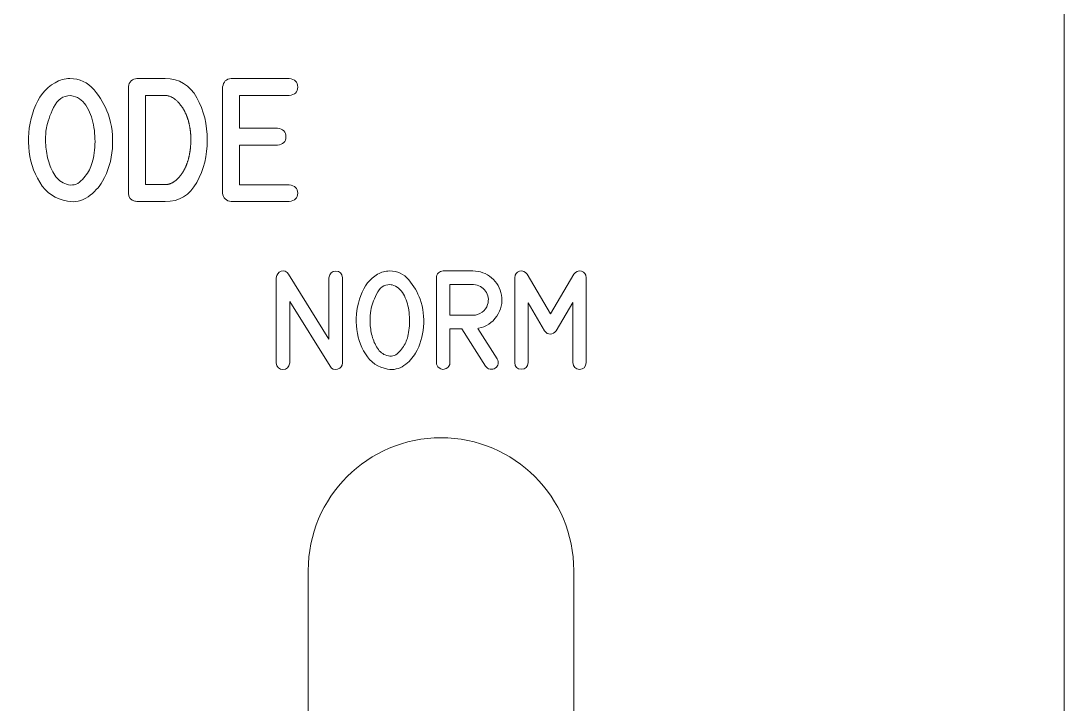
# Model space of a CAD drawing. Header units: millimetres. Extents: x -77 to 260, y -244 to 128.
# Drawn here: x -2.29 to 27.65, y 27.7 to 47.3 of the extents above; entities that cross this region are included whole.
import ezdxf

# ---------------------------------------------------------------- set-up
doc = ezdxf.new("R2010")
doc.units = ezdxf.units.MM
doc.header["$MEASUREMENT"] = 0
doc.layers.add('Cut', color=7, linetype='Continuous')
doc.layers.add('Engrave', color=7, linetype='Continuous')

msp = doc.modelspace()

# ---------------------------------------------------------------- linework, layer by layer
at = {"layer": 'Cut', "color": 250, "lineweight": 9}
for points, knots in [([(15.9454, 126.7647), (15.9454, 126.7647), (-65.0547, 126.7647), (-65.0547, 126.7647), (-65.0547, 126.7647), (-65.8797, 126.7647), (-66.5547, 126.0897), (-66.5547, 125.2647), (-66.5547, 125.2647), (-66.5547, 125.2647), (-66.5547, 122.5647), (-66.5547, 122.5647), (-66.5547, 122.5647), (-66.5547, 119.251), (-69.241, 116.5647), (-72.5547, 116.5647), (-72.5547, 116.5647), (-72.5547, 116.5647), (-75.2546, 116.5647), (-75.2546, 116.5647), (-75.2546, 116.5647), (-76.0796, 116.5647), (-76.7546, 115.8897), (-76.7546, 115.0647), (-76.7546, 115.0647), (-76.7546, 115.0647), (-76.7546, -23.8355), (-76.7546, -23.8355), (-76.7546, -23.8355), (-76.7546, -24.6605), (-76.0796, -25.3355), (-75.2546, -25.3355), (-75.2546, -25.3355), (-75.2546, -25.3355), (-72.5547, -25.3355), (-72.5547, -25.3355), (-72.5547, -25.3355), (-69.241, -25.3355), (-66.5547, -28.0218), (-66.5547, -31.3355), (-66.5547, -31.3355), (-66.5547, -31.3355), (-66.5547, -34.0353), (-66.5547, -34.0353), (-66.5547, -34.0353), (-66.5547, -34.8603), (-65.8797, -35.5353), (-65.0547, -35.5353), (-65.0547, -35.5353), (-65.0547, -35.5353), (15.9454, -35.5353), (15.9454, -35.5353), (15.9454, -35.5353), (16.7704, -35.5353), (17.4454, -34.8603), (17.4454, -34.0353), (17.4454, -34.0353), (17.4454, -34.0353), (17.4454, -31.3355), (17.4454, -31.3355), (17.4454, -31.3355), (17.4454, -28.0218), (20.1317, -25.3355), (23.4454, -25.3355), (23.4454, -25.3355), (23.4454, -25.3355), (26.1454, -25.3355), (26.1454, -25.3355), (26.1454, -25.3355), (26.9704, -25.3355), (27.6454, -24.6605), (27.6454, -23.8355), (27.6454, -23.8355), (27.6454, -23.8355), (27.6454, 115.0647), (27.6454, 115.0647), (27.6454, 115.0647), (27.6454, 115.8897), (26.9704, 116.5647), (26.1454, 116.5647), (26.1454, 116.5647), (26.1454, 116.5647), (23.4454, 116.5647), (23.4454, 116.5647), (23.4454, 116.5647), (20.1317, 116.5647), (17.4454, 119.251), (17.4454, 122.5647), (17.4454, 122.5647), (17.4454, 122.5647), (17.4454, 125.2647), (17.4454, 125.2647), (17.4454, 125.2647), (17.4454, 126.0897), (16.7704, 126.7647), (15.9454, 126.7647)], [0, 0, 0, 0, 0.04, 0.04, 0.04, 0.04, 0.08, 0.08, 0.08, 0.08, 0.12, 0.12, 0.12, 0.12, 0.16, 0.16, 0.16, 0.16, 0.2, 0.2, 0.2, 0.2, 0.24, 0.24, 0.24, 0.24, 0.28, 0.28, 0.28, 0.28, 0.32, 0.32, 0.32, 0.32, 0.36, 0.36, 0.36, 0.36, 0.4, 0.4, 0.4, 0.4, 0.44, 0.44, 0.44, 0.44, 0.48, 0.48, 0.48, 0.48, 0.52, 0.52, 0.52, 0.52, 0.56, 0.56, 0.56, 0.56, 0.6, 0.6, 0.6, 0.6, 0.64, 0.64, 0.64, 0.64, 0.68, 0.68, 0.68, 0.68, 0.72, 0.72, 0.72, 0.72, 0.76, 0.76, 0.76, 0.76, 0.8, 0.8, 0.8, 0.8, 0.84, 0.84, 0.84, 0.84, 0.88, 0.88, 0.88, 0.88, 0.92, 0.92, 0.92, 0.92, 1, 1, 1, 1]), ([(13.5759, 31.5287), (13.5759, 31.5287), (13.5759, 23.9087), (13.5759, 23.9087), (13.5759, 23.9087), (13.5759, 23.9087), (13.5759, 23.5987), (13.5759, 23.5987), (13.5759, 23.5987), (13.5759, 23.5987), (13.5634, 23.5987), (13.5634, 23.5987), (13.5634, 23.5987), (13.4054, 21.6396), (11.7656, 20.0987), (9.7658, 20.0987), (9.7658, 20.0987), (7.766, 20.0987), (6.1262, 21.6394), (5.9684, 23.5987), (5.9684, 23.5987), (5.9684, 23.5987), (5.9559, 23.5987), (5.9559, 23.5987), (5.9559, 23.5987), (5.9559, 23.5987), (5.9559, 23.9087), (5.9559, 23.9087), (5.9559, 23.9087), (5.9559, 23.9087), (5.9559, 31.5287), (5.9559, 31.5287), (5.9559, 31.5287), (5.9559, 33.6329), (7.6616, 35.3387), (9.7658, 35.3387), (9.7658, 35.3387), (11.8701, 35.3387), (13.5759, 33.6329), (13.5759, 31.5287)], [0, 0, 0, 0, 0.0909091, 0.0909091, 0.0909091, 0.0909091, 0.1818182, 0.1818182, 0.1818182, 0.1818182, 0.2727273, 0.2727273, 0.2727273, 0.2727273, 0.3636364, 0.3636364, 0.3636364, 0.3636364, 0.4545455, 0.4545455, 0.4545455, 0.4545455, 0.5454545, 0.5454545, 0.5454545, 0.5454545, 0.6363636, 0.6363636, 0.6363636, 0.6363636, 0.7272727, 0.7272727, 0.7272727, 0.7272727, 0.8181818, 0.8181818, 0.8181818, 0.8181818, 1, 1, 1, 1])]:
    msp.add_open_spline(points, degree=3, knots=knots, dxfattribs=at)
at = {"layer": 'Engrave', "color": 240, "lineweight": 9}
for points, knots in [([(0.2183, 44.6256), (0.3236, 44.3075), (0.3636, 43.9777), (0.3377, 43.6355), (0.3377, 43.6355), (0.3118, 43.2933), (0.2178, 42.9811), (0.0561, 42.6983), (0.0561, 42.6983), (-0.0462, 42.5225), (-0.1856, 42.3732), (-0.3626, 42.2503), (-0.3626, 42.2503), (-0.5395, 42.1274), (-0.7347, 42.0845), (-0.9482, 42.1215), (-0.9482, 42.1215), (-1.2962, 42.1821), (-1.5626, 42.3638), (-1.7472, 42.6654), (-1.7472, 42.6654), (-1.9324, 42.9676), (-2.0382, 43.3039), (-2.0653, 43.6743), (-2.0653, 43.6743), (-2.0923, 44.0447), (-2.0423, 44.4051), (-1.9153, 44.7567), (-1.9153, 44.7567), (-1.7883, 45.1083), (-1.5861, 45.3635), (-1.308, 45.5234), (-1.308, 45.5234), (-1.1727, 45.6016), (-1.0305, 45.6404), (-0.8829, 45.6404), (-0.8829, 45.6404), (-0.6001, 45.6404), (-0.3696, 45.534), (-0.1903, 45.3211), (-0.1903, 45.3211), (-0.011, 45.1077), (0.1249, 44.8761), (0.2183, 44.6256)], [0, 0, 0, 0, 0.0833333, 0.0833333, 0.0833333, 0.0833333, 0.1666667, 0.1666667, 0.1666667, 0.1666667, 0.25, 0.25, 0.25, 0.25, 0.3333333, 0.3333333, 0.3333333, 0.3333333, 0.4166667, 0.4166667, 0.4166667, 0.4166667, 0.5, 0.5, 0.5, 0.5, 0.5833333, 0.5833333, 0.5833333, 0.5833333, 0.6666667, 0.6666667, 0.6666667, 0.6666667, 0.75, 0.75, 0.75, 0.75, 0.8333333, 0.8333333, 0.8333333, 0.8333333, 1, 1, 1, 1]), ([(1.0415, 45.6404), (1.0415, 45.6404), (1.8528, 45.6404), (1.8528, 45.6404), (1.8528, 45.6404), (2.2562, 45.6404), (2.5578, 45.457), (2.7589, 45.0895), (2.7589, 45.0895), (2.9599, 44.722), (3.0605, 44.3175), (3.0605, 43.8765), (3.0605, 43.8765), (3.0605, 43.4356), (2.9594, 43.0317), (2.7583, 42.6642), (2.7583, 42.6642), (2.5566, 42.2967), (2.255, 42.1127), (1.8528, 42.1127), (1.8528, 42.1127), (1.8528, 42.1127), (1.0415, 42.1127), (1.0415, 42.1127), (1.0415, 42.1127), (1.0415, 42.1127), (1.045, 42.1127), (1.045, 42.1127), (1.045, 42.1127), (1.045, 42.1127), (1.0415, 42.1127), (1.0415, 42.1127), (1.0415, 42.1127), (1.0038, 42.1186), (0.9833, 42.1221), (0.9797, 42.1233), (0.9797, 42.1233), (0.8604, 42.1515), (0.801, 42.2297), (0.8022, 42.3573), (0.8022, 42.3573), (0.8022, 42.3573), (0.8004, 42.3573), (0.8004, 42.3573), (0.8004, 42.3573), (0.8004, 42.3573), (0.8022, 45.3993), (0.8022, 45.3993), (0.8022, 45.3993), (0.801, 45.4029), (0.8004, 45.4076), (0.8004, 45.4129), (0.8004, 45.4129), (0.8039, 45.4764), (0.8286, 45.5299), (0.8751, 45.574), (0.8751, 45.574), (0.9221, 45.6181), (0.978, 45.6404), (1.0432, 45.6404), (1.0432, 45.6404), (1.0432, 45.6404), (1.0415, 45.6404), (1.0415, 45.6404)], [0, 0, 0, 0, 0.0588235, 0.0588235, 0.0588235, 0.0588235, 0.1176471, 0.1176471, 0.1176471, 0.1176471, 0.1764706, 0.1764706, 0.1764706, 0.1764706, 0.2352941, 0.2352941, 0.2352941, 0.2352941, 0.2941176, 0.2941176, 0.2941176, 0.2941176, 0.3529412, 0.3529412, 0.3529412, 0.3529412, 0.4117647, 0.4117647, 0.4117647, 0.4117647, 0.4705882, 0.4705882, 0.4705882, 0.4705882, 0.5294118, 0.5294118, 0.5294118, 0.5294118, 0.5882353, 0.5882353, 0.5882353, 0.5882353, 0.6470588, 0.6470588, 0.6470588, 0.6470588, 0.7058824, 0.7058824, 0.7058824, 0.7058824, 0.7647059, 0.7647059, 0.7647059, 0.7647059, 0.8235294, 0.8235294, 0.8235294, 0.8235294, 0.8823529, 0.8823529, 0.8823529, 0.8823529, 1, 1, 1, 1]), ([(5.4117, 45.16), (5.4117, 45.16), (3.9836, 45.16), (3.9836, 45.16), (3.9836, 45.16), (3.9836, 45.16), (3.9836, 44.2176), (3.9836, 44.2176), (3.9836, 44.2176), (3.9836, 44.2176), (5.0725, 44.2176), (5.0725, 44.2176), (5.0725, 44.2176), (5.2353, 44.1935), (5.3165, 44.1117), (5.3159, 43.9724), (5.3159, 43.9724), (5.3153, 43.8325), (5.2342, 43.7513), (5.0725, 43.7284), (5.0725, 43.7284), (5.0725, 43.7284), (3.9836, 43.7284), (3.9836, 43.7284), (3.9836, 43.7284), (3.9836, 43.7284), (3.9836, 42.5966), (3.9836, 42.5966), (3.9836, 42.5966), (3.9836, 42.5966), (5.4117, 42.5966), (5.4117, 42.5966), (5.4117, 42.5966), (5.5734, 42.5725), (5.6545, 42.4919), (5.6545, 42.3538), (5.6545, 42.3538), (5.6545, 42.2162), (5.5734, 42.1356), (5.4117, 42.1127), (5.4117, 42.1127), (5.4117, 42.1127), (3.7443, 42.1127), (3.7443, 42.1127), (3.7443, 42.1127), (3.6008, 42.1309), (3.5191, 42.2127), (3.4997, 42.3573), (3.4997, 42.3573), (3.4997, 42.3573), (3.4997, 45.3993), (3.4997, 45.3993), (3.4997, 45.3993), (3.5215, 45.551), (3.6032, 45.631), (3.7443, 45.6404), (3.7443, 45.6404), (3.7443, 45.6404), (5.4117, 45.6404), (5.4117, 45.6404), (5.4117, 45.6404), (5.5734, 45.6281), (5.6545, 45.5469), (5.6539, 45.3982), (5.6539, 45.3982), (5.6534, 45.2494), (5.5722, 45.17), (5.4117, 45.16)], [0, 0, 0, 0, 0.0555556, 0.0555556, 0.0555556, 0.0555556, 0.1111111, 0.1111111, 0.1111111, 0.1111111, 0.1666667, 0.1666667, 0.1666667, 0.1666667, 0.2222222, 0.2222222, 0.2222222, 0.2222222, 0.2777778, 0.2777778, 0.2777778, 0.2777778, 0.3333333, 0.3333333, 0.3333333, 0.3333333, 0.3888889, 0.3888889, 0.3888889, 0.3888889, 0.4444444, 0.4444444, 0.4444444, 0.4444444, 0.5, 0.5, 0.5, 0.5, 0.5555556, 0.5555556, 0.5555556, 0.5555556, 0.6111111, 0.6111111, 0.6111111, 0.6111111, 0.6666667, 0.6666667, 0.6666667, 0.6666667, 0.7222222, 0.7222222, 0.7222222, 0.7222222, 0.7777778, 0.7777778, 0.7777778, 0.7777778, 0.8333333, 0.8333333, 0.8333333, 0.8333333, 0.8888889, 0.8888889, 0.8888889, 0.8888889, 1, 1, 1, 1]), ([(-0.8688, 45.1512), (-1.0799, 45.1512), (-1.2398, 45.0378), (-1.3485, 44.8102), (-1.3485, 44.8102), (-1.4573, 44.5827), (-1.5255, 44.3887), (-1.5543, 44.2281), (-1.5543, 44.2281), (-1.5761, 44.1106), (-1.5843, 43.9689), (-1.5784, 43.8025), (-1.5784, 43.8025), (-1.5726, 43.6361), (-1.5484, 43.4715), (-1.5061, 43.3092), (-1.5061, 43.3092), (-1.4638, 43.1463), (-1.3997, 42.9999), (-1.315, 42.87), (-1.315, 42.87), (-1.2298, 42.7395), (-1.1187, 42.653), (-0.9811, 42.6107), (-0.9811, 42.6107), (-0.82, 42.5601), (-0.6812, 42.5919), (-0.5648, 42.7059), (-0.5648, 42.7059), (-0.4484, 42.8206), (-0.3602, 42.9417), (-0.3002, 43.0705), (-0.3002, 43.0705), (-0.2397, 43.2028), (-0.1979, 43.3756), (-0.1756, 43.5908), (-0.1756, 43.5908), (-0.1532, 43.8054), (-0.1585, 44.02), (-0.1909, 44.234), (-0.1909, 44.234), (-0.2238, 44.448), (-0.2879, 44.6409), (-0.3831, 44.8126), (-0.3831, 44.8126), (-0.4784, 44.9842), (-0.6142, 45.0936), (-0.7894, 45.1406), (-0.7894, 45.1406), (-0.8123, 45.1477), (-0.8388, 45.1512), (-0.8688, 45.1512)], [0, 0, 0, 0, 0.0714286, 0.0714286, 0.0714286, 0.0714286, 0.1428571, 0.1428571, 0.1428571, 0.1428571, 0.2142857, 0.2142857, 0.2142857, 0.2142857, 0.2857143, 0.2857143, 0.2857143, 0.2857143, 0.3571429, 0.3571429, 0.3571429, 0.3571429, 0.4285714, 0.4285714, 0.4285714, 0.4285714, 0.5, 0.5, 0.5, 0.5, 0.5714286, 0.5714286, 0.5714286, 0.5714286, 0.6428571, 0.6428571, 0.6428571, 0.6428571, 0.7142857, 0.7142857, 0.7142857, 0.7142857, 0.7857143, 0.7857143, 0.7857143, 0.7857143, 0.8571429, 0.8571429, 0.8571429, 0.8571429, 1, 1, 1, 1]), ([(1.8528, 42.5983), (1.8552, 42.5983), (1.8575, 42.5983), (1.8599, 42.5983), (1.8599, 42.5983), (1.8622, 42.5983), (1.8652, 42.5983), (1.8681, 42.5983), (1.8681, 42.5983), (1.8705, 42.5983), (1.8728, 42.5989), (1.8746, 42.5995), (1.8746, 42.5995), (1.8763, 42.6001), (1.8787, 42.6001), (1.8822, 42.6001), (1.8822, 42.6001), (1.8846, 42.6001), (1.8869, 42.6007), (1.8899, 42.6013), (1.8899, 42.6013), (1.8928, 42.6019), (1.8958, 42.6019), (1.8993, 42.6019), (1.8993, 42.6019), (1.9016, 42.6019), (1.904, 42.6025), (1.9063, 42.6025), (1.9063, 42.6025), (1.9087, 42.6031), (1.9116, 42.6036), (1.9152, 42.6036), (1.9152, 42.6036), (1.9169, 42.6036), (1.9193, 42.6036), (1.9216, 42.6042), (1.9216, 42.6042), (1.924, 42.6048), (1.9269, 42.6054), (1.9304, 42.6054), (1.9304, 42.6054), (1.9351, 42.6078), (1.9398, 42.6089), (1.944, 42.6089), (1.944, 42.6089), (1.9463, 42.6089), (1.9487, 42.6095), (1.951, 42.6113), (1.951, 42.6113), (1.9534, 42.613), (1.9563, 42.6148), (1.9598, 42.6154), (1.9598, 42.6154), (1.9622, 42.6154), (1.9645, 42.616), (1.9675, 42.6166), (1.9675, 42.6166), (1.9704, 42.6172), (1.9734, 42.6177), (1.9769, 42.6189), (1.9769, 42.6189), (1.9792, 42.6189), (1.9816, 42.6195), (1.9839, 42.6207), (1.9839, 42.6207), (1.9863, 42.6219), (1.9886, 42.623), (1.9922, 42.6242), (1.9922, 42.6242), (1.9992, 42.6266), (2.0045, 42.6289), (2.008, 42.6313), (2.008, 42.6313), (2.0286, 42.6383), (2.0345, 42.6401), (2.0251, 42.6383), (2.0251, 42.6383), (2.0275, 42.6383), (2.0298, 42.6389), (2.0322, 42.6407), (2.0322, 42.6407), (2.0345, 42.6424), (2.0374, 42.6436), (2.0404, 42.6448), (2.0404, 42.6448), (2.051, 42.6519), (2.0557, 42.6548), (2.0545, 42.6536), (2.0545, 42.6536), (2.0657, 42.6595), (2.0715, 42.6624), (2.0715, 42.6624), (2.0715, 42.6624), (2.0739, 42.6636), (2.0763, 42.6648), (2.0786, 42.6665), (2.0786, 42.6665), (2.081, 42.6683), (2.0839, 42.6701), (2.0874, 42.6724), (2.0874, 42.6724), (2.0974, 42.6795), (2.1027, 42.683), (2.1027, 42.683), (2.1027, 42.683), (2.1051, 42.6842), (2.1074, 42.6854), (2.1104, 42.6871), (2.1104, 42.6871), (2.1133, 42.6889), (2.1162, 42.6907), (2.1198, 42.693), (2.1198, 42.693), (2.1221, 42.6942), (2.1245, 42.6959), (2.1268, 42.6983), (2.1268, 42.6983), (2.1292, 42.7006), (2.1321, 42.703), (2.1356, 42.7054), (2.1356, 42.7054), (2.1374, 42.7065), (2.1398, 42.7077), (2.1421, 42.7095), (2.1421, 42.7095), (2.1445, 42.7112), (2.1474, 42.7136), (2.1509, 42.7153), (2.1509, 42.7153), (2.1533, 42.7177), (2.1592, 42.7224), (2.168, 42.7295), (2.168, 42.7295), (2.1774, 42.7389), (2.1821, 42.743), (2.1821, 42.743), (2.1821, 42.743), (2.1844, 42.7453), (2.1862, 42.7477), (2.1885, 42.75), (2.1885, 42.75), (2.1909, 42.7524), (2.1938, 42.7553), (2.1974, 42.7589), (2.1974, 42.7589), (2.1997, 42.7612), (2.2021, 42.763), (2.2044, 42.7653), (2.2044, 42.7653), (2.2068, 42.7677), (2.2091, 42.7706), (2.2127, 42.7741), (2.2127, 42.7741), (2.2162, 42.7765), (2.2215, 42.7812), (2.2285, 42.7877), (2.2285, 42.7877), (2.2309, 42.79), (2.2332, 42.7924), (2.235, 42.7947), (2.235, 42.7947), (2.2373, 42.7971), (2.2403, 42.8), (2.2438, 42.8035), (2.2438, 42.8035), (2.2462, 42.8059), (2.2485, 42.8082), (2.2509, 42.8112), (2.2509, 42.8112), (2.2532, 42.8141), (2.2562, 42.8171), (2.2591, 42.8206), (2.2591, 42.8206), (2.2732, 42.8388), (2.2779, 42.8447), (2.2732, 42.8376), (2.2732, 42.8376), (2.2814, 42.8459), (2.2861, 42.8523), (2.2885, 42.857), (2.2885, 42.857), (2.2991, 42.8706), (2.3038, 42.877), (2.3026, 42.8759), (2.3026, 42.8759), (2.305, 42.8794), (2.3073, 42.8823), (2.3091, 42.8853), (2.3091, 42.8853), (2.3114, 42.8882), (2.3144, 42.8911), (2.3179, 42.8947), (2.3179, 42.8947), (2.3203, 42.8982), (2.322, 42.9017), (2.3238, 42.9053), (2.3238, 42.9053), (2.3255, 42.9088), (2.3285, 42.9117), (2.3314, 42.9153), (2.3314, 42.9153), (2.3326, 42.9188), (2.3349, 42.9223), (2.3379, 42.9264), (2.3379, 42.9264), (2.3408, 42.9305), (2.3432, 42.9341), (2.3455, 42.9376), (2.3455, 42.9376), (2.3526, 42.947), (2.3567, 42.9541), (2.3591, 42.9588), (2.3591, 42.9588), (2.3614, 42.9617), (2.3638, 42.9658), (2.3655, 42.9699), (2.3655, 42.9699), (2.3673, 42.9735), (2.3696, 42.9776), (2.3732, 42.9811), (2.3732, 42.9811), (2.3755, 42.984), (2.3773, 42.9882), (2.379, 42.9923), (2.379, 42.9923), (2.3808, 42.9958), (2.3832, 42.9999), (2.3867, 43.0034), (2.3867, 43.0034), (2.389, 43.0087), (2.3926, 43.0164), (2.3973, 43.0258), (2.3973, 43.0258), (2.3996, 43.0293), (2.4014, 43.0328), (2.4032, 43.0375), (2.4032, 43.0375), (2.4049, 43.0422), (2.4073, 43.047), (2.4108, 43.0517), (2.4108, 43.0517), (2.4131, 43.0552), (2.4155, 43.0587), (2.4173, 43.0628), (2.4173, 43.0628), (2.4184, 43.0669), (2.4214, 43.0711), (2.4249, 43.0758), (2.4249, 43.0758), (2.4261, 43.0793), (2.4273, 43.0828), (2.429, 43.0875), (2.429, 43.0875), (2.4308, 43.0922), (2.4325, 43.0969), (2.4349, 43.1016), (2.4349, 43.1016), (2.4384, 43.1069), (2.4425, 43.1157), (2.4472, 43.1275), (2.4472, 43.1275), (2.4584, 43.1557), (2.4625, 43.1651), (2.459, 43.1545), (2.459, 43.1545), (2.4602, 43.1581), (2.4619, 43.1628), (2.4637, 43.1675), (2.4637, 43.1675), (2.4655, 43.1728), (2.4672, 43.1781), (2.4696, 43.1822), (2.4696, 43.1822), (2.4708, 43.1869), (2.4719, 43.1916), (2.4737, 43.1963), (2.4737, 43.1963), (2.4755, 43.201), (2.4778, 43.2057), (2.4796, 43.2116), (2.4796, 43.2116), (2.4831, 43.2222), (2.4861, 43.231), (2.4884, 43.2392), (2.4884, 43.2392), (2.4896, 43.2439), (2.4908, 43.2486), (2.4925, 43.2533), (2.4925, 43.2533), (2.4943, 43.2574), (2.4966, 43.2627), (2.499, 43.2686), (2.499, 43.2686), (2.4943, 43.2569), (2.4972, 43.2668), (2.5072, 43.298), (2.5072, 43.298), (2.5096, 43.3033), (2.5131, 43.3133), (2.5178, 43.3268), (2.5178, 43.3268), (2.5178, 43.3315), (2.5184, 43.3368), (2.5202, 43.3415), (2.5202, 43.3415), (2.5219, 43.3468), (2.5237, 43.3521), (2.5249, 43.358), (2.5249, 43.358), (2.526, 43.3627), (2.5272, 43.3674), (2.5284, 43.3727), (2.5284, 43.3727), (2.529, 43.378), (2.5307, 43.3833), (2.5331, 43.3891), (2.5331, 43.3891), (2.5331, 43.3927), (2.5343, 43.3968), (2.536, 43.4021), (2.536, 43.4021), (2.5378, 43.4074), (2.539, 43.4127), (2.5401, 43.4185), (2.5401, 43.4185), (2.5413, 43.4262), (2.5431, 43.4374), (2.5454, 43.4509), (2.5454, 43.4509), (2.5454, 43.4556), (2.546, 43.4603), (2.5478, 43.4656), (2.5478, 43.4656), (2.5496, 43.4709), (2.5513, 43.4762), (2.5519, 43.482), (2.5519, 43.482), (2.5519, 43.4867), (2.5525, 43.4914), (2.5537, 43.4967), (2.5537, 43.4967), (2.5548, 43.502), (2.556, 43.5073), (2.5572, 43.5132), (2.5572, 43.5132), (2.5584, 43.5214), (2.5601, 43.532), (2.5625, 43.5461), (2.5625, 43.5461), (2.5625, 43.5502), (2.5637, 43.5555), (2.5654, 43.5614), (2.5654, 43.5614), (2.5666, 43.5673), (2.5684, 43.5726), (2.5695, 43.5785), (2.5695, 43.5785), (2.5695, 43.5867), (2.5707, 43.5973), (2.5731, 43.6114), (2.5731, 43.6114), (2.5731, 43.6161), (2.5731, 43.6208), (2.5737, 43.6261), (2.5737, 43.6261), (2.5742, 43.6314), (2.5754, 43.6373), (2.5766, 43.6437), (2.5766, 43.6437), (2.5784, 43.6578), (2.5795, 43.6684), (2.5795, 43.6766), (2.5795, 43.6766), (2.5807, 43.6849), (2.5813, 43.6955), (2.5813, 43.7096), (2.5813, 43.7096), (2.5825, 43.7178), (2.5831, 43.729), (2.5831, 43.7437), (2.5831, 43.7437), (2.5842, 43.7519), (2.5848, 43.7631), (2.5848, 43.7766), (2.5848, 43.7766), (2.5848, 43.7825), (2.5854, 43.7878), (2.586, 43.7931), (2.586, 43.7931), (2.5866, 43.7984), (2.5872, 43.8042), (2.5884, 43.8113), (2.5884, 43.8113), (2.5884, 43.816), (2.5889, 43.8207), (2.5895, 43.826), (2.5895, 43.826), (2.5895, 43.8307), (2.5901, 43.8372), (2.5901, 43.8436), (2.5901, 43.8436), (2.5901, 43.8483), (2.5901, 43.8536), (2.5901, 43.8595), (2.5901, 43.8595), (2.5901, 43.8648), (2.5901, 43.8707), (2.5901, 43.8765), (2.5901, 43.8765), (2.5901, 43.8824), (2.5901, 43.8877), (2.5901, 43.893), (2.5901, 43.893), (2.5901, 43.8983), (2.5901, 43.9036), (2.5901, 43.9095), (2.5901, 43.9095), (2.5901, 43.9148), (2.5895, 43.9206), (2.5895, 43.9253), (2.5895, 43.9253), (2.5889, 43.9306), (2.5884, 43.9371), (2.5884, 43.9436), (2.5884, 43.9436), (2.5884, 43.9483), (2.5884, 43.9536), (2.5884, 43.9595), (2.5884, 43.9595), (2.5884, 43.9647), (2.5884, 43.9706), (2.5884, 43.9765), (2.5884, 43.9765), (2.5884, 43.9836), (2.5872, 43.9947), (2.5848, 44.0112), (2.5848, 44.0112), (2.5848, 44.0247), (2.5842, 44.0353), (2.5831, 44.0418), (2.5831, 44.0418), (2.5831, 44.05), (2.5819, 44.0618), (2.5795, 44.0782), (2.5795, 44.0782), (2.5795, 44.0917), (2.5789, 44.1023), (2.5778, 44.1094), (2.5778, 44.1094), (2.5778, 44.117), (2.5772, 44.1282), (2.5748, 44.1417), (2.5748, 44.1417), (2.5737, 44.1464), (2.5725, 44.1517), (2.5719, 44.1576), (2.5719, 44.1576), (2.5713, 44.1629), (2.5713, 44.1688), (2.5713, 44.1746), (2.5713, 44.1746), (2.569, 44.1882), (2.5666, 44.1993), (2.5642, 44.2076), (2.5642, 44.2076), (2.5631, 44.2117), (2.5619, 44.217), (2.5607, 44.2217), (2.5607, 44.2217), (2.5595, 44.227), (2.559, 44.2323), (2.559, 44.2381), (2.559, 44.2381), (2.5578, 44.2464), (2.556, 44.257), (2.5537, 44.2711), (2.5537, 44.2711), (2.5525, 44.2793), (2.5513, 44.2899), (2.549, 44.304), (2.549, 44.304), (2.5443, 44.3175), (2.5413, 44.3281), (2.5401, 44.3346), (2.5401, 44.3346), (2.5378, 44.3487), (2.536, 44.3581), (2.5349, 44.364), (2.5349, 44.364), (2.5325, 44.3687), (2.5307, 44.3734), (2.5296, 44.3787), (2.5296, 44.3787), (2.5284, 44.384), (2.5278, 44.3892), (2.5266, 44.3951), (2.5266, 44.3951), (2.5254, 44.3998), (2.5237, 44.4045), (2.5213, 44.4098), (2.5213, 44.4098), (2.519, 44.4151), (2.5178, 44.4204), (2.5178, 44.4263), (2.5178, 44.4263), (2.5072, 44.4569), (2.5043, 44.4669), (2.509, 44.4551), (2.509, 44.4551), (2.5066, 44.4633), (2.5043, 44.4733), (2.5008, 44.4845), (2.5008, 44.4845), (2.4984, 44.488), (2.496, 44.4921), (2.4943, 44.4974), (2.4943, 44.4974), (2.4925, 44.5027), (2.4913, 44.5074), (2.4902, 44.5121), (2.4902, 44.5121), (2.489, 44.5157), (2.4855, 44.5256), (2.4796, 44.5415), (2.4796, 44.5415), (2.4755, 44.5527), (2.4719, 44.5621), (2.4696, 44.5692), (2.4696, 44.5692), (2.4672, 44.5727), (2.4655, 44.5768), (2.4637, 44.5821), (2.4637, 44.5821), (2.4619, 44.5874), (2.4602, 44.5921), (2.459, 44.5968), (2.459, 44.5968), (2.4567, 44.5997), (2.4543, 44.6038), (2.4525, 44.6085), (2.4525, 44.6085), (2.4502, 44.6133), (2.4484, 44.618), (2.4472, 44.6227), (2.4472, 44.6227), (2.4425, 44.6338), (2.4384, 44.6426), (2.4349, 44.6485), (2.4349, 44.6485), (2.4302, 44.6597), (2.4273, 44.6679), (2.4249, 44.6726), (2.4249, 44.6726), (2.4202, 44.6838), (2.4161, 44.6926), (2.4126, 44.6979), (2.4126, 44.6979), (2.4102, 44.7014), (2.4079, 44.7056), (2.4061, 44.7097), (2.4061, 44.7097), (2.4037, 44.7132), (2.402, 44.7173), (2.4008, 44.7208), (2.4008, 44.7208), (2.3937, 44.732), (2.389, 44.7402), (2.3867, 44.745), (2.3867, 44.745), (2.3767, 44.7608), (2.372, 44.7685), (2.3732, 44.7673), (2.3732, 44.7673), (2.3696, 44.7708), (2.3673, 44.7743), (2.3655, 44.7785), (2.3655, 44.7785), (2.3638, 44.7826), (2.3614, 44.7861), (2.3591, 44.7896), (2.3591, 44.7896), (2.3567, 44.7943), (2.3526, 44.8008), (2.3455, 44.8102), (2.3455, 44.8102), (2.3432, 44.8137), (2.3408, 44.8173), (2.3385, 44.8202), (2.3385, 44.8202), (2.3361, 44.8237), (2.3344, 44.8273), (2.3332, 44.8308), (2.3332, 44.8308), (2.3279, 44.8414), (2.3179, 44.8543), (2.3044, 44.8702), (2.3044, 44.8702), (2.302, 44.8725), (2.2926, 44.8855), (2.2767, 44.9084), (2.2767, 44.9084), (2.2626, 44.9243), (2.2526, 44.936), (2.2456, 44.9431), (2.2456, 44.9431), (2.2385, 44.9507), (2.2285, 44.9619), (2.2144, 44.9754), (2.2144, 44.9754), (2.2056, 44.986), (2.1956, 44.9954), (2.185, 45.0048), (2.185, 45.0048), (2.1774, 45.0107), (2.1662, 45.0189), (2.1527, 45.0307), (2.1527, 45.0307), (2.1409, 45.0401), (2.1303, 45.0483), (2.1198, 45.0566), (2.1198, 45.0566), (2.0933, 45.0736), (2.0827, 45.0813), (2.0874, 45.0789), (2.0874, 45.0789), (2.0639, 45.0924), (2.0539, 45.0989), (2.0563, 45.0977), (2.0563, 45.0977), (2.0563, 45.0977), (2.0457, 45.103), (2.0251, 45.1136), (2.0251, 45.1136), (2.0204, 45.1154), (2.0098, 45.1195), (1.9922, 45.1254), (1.9922, 45.1254), (1.9775, 45.1312), (1.9663, 45.1354), (1.9598, 45.1377), (1.9598, 45.1377), (1.954, 45.1383), (1.9487, 45.1401), (1.944, 45.1418), (1.944, 45.1418), (1.9398, 45.1436), (1.9351, 45.1453), (1.9304, 45.1477), (1.9304, 45.1477), (1.9099, 45.1512), (1.8993, 45.153), (1.8993, 45.153), (1.8993, 45.153), (1.8922, 45.1542), (1.8822, 45.1548), (1.8681, 45.1548), (1.8681, 45.1548), (1.8652, 45.1548), (1.8622, 45.1548), (1.8599, 45.1548), (1.8599, 45.1548), (1.8575, 45.1548), (1.8552, 45.1548), (1.8528, 45.1548), (1.8528, 45.1548), (1.8528, 45.1548), (1.2843, 45.1548), (1.2843, 45.1548), (1.2843, 45.1548), (1.2843, 45.1548), (1.2843, 42.5983), (1.2843, 42.5983), (1.2843, 42.5983), (1.2843, 42.5983), (1.2843, 42.5983), (1.2843, 42.5983), (1.2843, 42.5983), (1.2843, 42.5983), (1.8528, 42.5983), (1.8528, 42.5983)], [0, 0, 0, 0, 0.005848, 0.005848, 0.005848, 0.005848, 0.0116959, 0.0116959, 0.0116959, 0.0116959, 0.0175439, 0.0175439, 0.0175439, 0.0175439, 0.0233918, 0.0233918, 0.0233918, 0.0233918, 0.0292398, 0.0292398, 0.0292398, 0.0292398, 0.0350877, 0.0350877, 0.0350877, 0.0350877, 0.0409357, 0.0409357, 0.0409357, 0.0409357, 0.0467836, 0.0467836, 0.0467836, 0.0467836, 0.0526316, 0.0526316, 0.0526316, 0.0526316, 0.0584795, 0.0584795, 0.0584795, 0.0584795, 0.0643275, 0.0643275, 0.0643275, 0.0643275, 0.0701754, 0.0701754, 0.0701754, 0.0701754, 0.0760234, 0.0760234, 0.0760234, 0.0760234, 0.0818713, 0.0818713, 0.0818713, 0.0818713, 0.0877193, 0.0877193, 0.0877193, 0.0877193, 0.0935673, 0.0935673, 0.0935673, 0.0935673, 0.0994152, 0.0994152, 0.0994152, 0.0994152, 0.1052632, 0.1052632, 0.1052632, 0.1052632, 0.1111111, 0.1111111, 0.1111111, 0.1111111, 0.1169591, 0.1169591, 0.1169591, 0.1169591, 0.122807, 0.122807, 0.122807, 0.122807, 0.128655, 0.128655, 0.128655, 0.128655, 0.1345029, 0.1345029, 0.1345029, 0.1345029, 0.1403509, 0.1403509, 0.1403509, 0.1403509, 0.1461988, 0.1461988, 0.1461988, 0.1461988, 0.1520468, 0.1520468, 0.1520468, 0.1520468, 0.1578947, 0.1578947, 0.1578947, 0.1578947, 0.1637427, 0.1637427, 0.1637427, 0.1637427, 0.1695906, 0.1695906, 0.1695906, 0.1695906, 0.1754386, 0.1754386, 0.1754386, 0.1754386, 0.1812865, 0.1812865, 0.1812865, 0.1812865, 0.1871345, 0.1871345, 0.1871345, 0.1871345, 0.1929825, 0.1929825, 0.1929825, 0.1929825, 0.1988304, 0.1988304, 0.1988304, 0.1988304, 0.2046784, 0.2046784, 0.2046784, 0.2046784, 0.2105263, 0.2105263, 0.2105263, 0.2105263, 0.2163743, 0.2163743, 0.2163743, 0.2163743, 0.2222222, 0.2222222, 0.2222222, 0.2222222, 0.2280702, 0.2280702, 0.2280702, 0.2280702, 0.2339181, 0.2339181, 0.2339181, 0.2339181, 0.2397661, 0.2397661, 0.2397661, 0.2397661, 0.245614, 0.245614, 0.245614, 0.245614, 0.251462, 0.251462, 0.251462, 0.251462, 0.2573099, 0.2573099, 0.2573099, 0.2573099, 0.2631579, 0.2631579, 0.2631579, 0.2631579, 0.2690058, 0.2690058, 0.2690058, 0.2690058, 0.2748538, 0.2748538, 0.2748538, 0.2748538, 0.2807018, 0.2807018, 0.2807018, 0.2807018, 0.2865497, 0.2865497, 0.2865497, 0.2865497, 0.2923977, 0.2923977, 0.2923977, 0.2923977, 0.2982456, 0.2982456, 0.2982456, 0.2982456, 0.3040936, 0.3040936, 0.3040936, 0.3040936, 0.3099415, 0.3099415, 0.3099415, 0.3099415, 0.3157895, 0.3157895, 0.3157895, 0.3157895, 0.3216374, 0.3216374, 0.3216374, 0.3216374, 0.3274854, 0.3274854, 0.3274854, 0.3274854, 0.3333333, 0.3333333, 0.3333333, 0.3333333, 0.3391813, 0.3391813, 0.3391813, 0.3391813, 0.3450292, 0.3450292, 0.3450292, 0.3450292, 0.3508772, 0.3508772, 0.3508772, 0.3508772, 0.3567251, 0.3567251, 0.3567251, 0.3567251, 0.3625731, 0.3625731, 0.3625731, 0.3625731, 0.3684211, 0.3684211, 0.3684211, 0.3684211, 0.374269, 0.374269, 0.374269, 0.374269, 0.380117, 0.380117, 0.380117, 0.380117, 0.3859649, 0.3859649, 0.3859649, 0.3859649, 0.3918129, 0.3918129, 0.3918129, 0.3918129, 0.3976608, 0.3976608, 0.3976608, 0.3976608, 0.4035088, 0.4035088, 0.4035088, 0.4035088, 0.4093567, 0.4093567, 0.4093567, 0.4093567, 0.4152047, 0.4152047, 0.4152047, 0.4152047, 0.4210526, 0.4210526, 0.4210526, 0.4210526, 0.4269006, 0.4269006, 0.4269006, 0.4269006, 0.4327485, 0.4327485, 0.4327485, 0.4327485, 0.4385965, 0.4385965, 0.4385965, 0.4385965, 0.4444444, 0.4444444, 0.4444444, 0.4444444, 0.4502924, 0.4502924, 0.4502924, 0.4502924, 0.4561404, 0.4561404, 0.4561404, 0.4561404, 0.4619883, 0.4619883, 0.4619883, 0.4619883, 0.4678363, 0.4678363, 0.4678363, 0.4678363, 0.4736842, 0.4736842, 0.4736842, 0.4736842, 0.4795322, 0.4795322, 0.4795322, 0.4795322, 0.4853801, 0.4853801, 0.4853801, 0.4853801, 0.4912281, 0.4912281, 0.4912281, 0.4912281, 0.497076, 0.497076, 0.497076, 0.497076, 0.502924, 0.502924, 0.502924, 0.502924, 0.5087719, 0.5087719, 0.5087719, 0.5087719, 0.5146199, 0.5146199, 0.5146199, 0.5146199, 0.5204678, 0.5204678, 0.5204678, 0.5204678, 0.5263158, 0.5263158, 0.5263158, 0.5263158, 0.5321637, 0.5321637, 0.5321637, 0.5321637, 0.5380117, 0.5380117, 0.5380117, 0.5380117, 0.5438596, 0.5438596, 0.5438596, 0.5438596, 0.5497076, 0.5497076, 0.5497076, 0.5497076, 0.5555556, 0.5555556, 0.5555556, 0.5555556, 0.5614035, 0.5614035, 0.5614035, 0.5614035, 0.5672515, 0.5672515, 0.5672515, 0.5672515, 0.5730994, 0.5730994, 0.5730994, 0.5730994, 0.5789474, 0.5789474, 0.5789474, 0.5789474, 0.5847953, 0.5847953, 0.5847953, 0.5847953, 0.5906433, 0.5906433, 0.5906433, 0.5906433, 0.5964912, 0.5964912, 0.5964912, 0.5964912, 0.6023392, 0.6023392, 0.6023392, 0.6023392, 0.6081871, 0.6081871, 0.6081871, 0.6081871, 0.6140351, 0.6140351, 0.6140351, 0.6140351, 0.619883, 0.619883, 0.619883, 0.619883, 0.625731, 0.625731, 0.625731, 0.625731, 0.6315789, 0.6315789, 0.6315789, 0.6315789, 0.6374269, 0.6374269, 0.6374269, 0.6374269, 0.6432749, 0.6432749, 0.6432749, 0.6432749, 0.6491228, 0.6491228, 0.6491228, 0.6491228, 0.6549708, 0.6549708, 0.6549708, 0.6549708, 0.6608187, 0.6608187, 0.6608187, 0.6608187, 0.6666667, 0.6666667, 0.6666667, 0.6666667, 0.6725146, 0.6725146, 0.6725146, 0.6725146, 0.6783626, 0.6783626, 0.6783626, 0.6783626, 0.6842105, 0.6842105, 0.6842105, 0.6842105, 0.6900585, 0.6900585, 0.6900585, 0.6900585, 0.6959064, 0.6959064, 0.6959064, 0.6959064, 0.7017544, 0.7017544, 0.7017544, 0.7017544, 0.7076023, 0.7076023, 0.7076023, 0.7076023, 0.7134503, 0.7134503, 0.7134503, 0.7134503, 0.7192982, 0.7192982, 0.7192982, 0.7192982, 0.7251462, 0.7251462, 0.7251462, 0.7251462, 0.7309942, 0.7309942, 0.7309942, 0.7309942, 0.7368421, 0.7368421, 0.7368421, 0.7368421, 0.7426901, 0.7426901, 0.7426901, 0.7426901, 0.748538, 0.748538, 0.748538, 0.748538, 0.754386, 0.754386, 0.754386, 0.754386, 0.7602339, 0.7602339, 0.7602339, 0.7602339, 0.7660819, 0.7660819, 0.7660819, 0.7660819, 0.7719298, 0.7719298, 0.7719298, 0.7719298, 0.7777778, 0.7777778, 0.7777778, 0.7777778, 0.7836257, 0.7836257, 0.7836257, 0.7836257, 0.7894737, 0.7894737, 0.7894737, 0.7894737, 0.7953216, 0.7953216, 0.7953216, 0.7953216, 0.8011696, 0.8011696, 0.8011696, 0.8011696, 0.8070175, 0.8070175, 0.8070175, 0.8070175, 0.8128655, 0.8128655, 0.8128655, 0.8128655, 0.8187135, 0.8187135, 0.8187135, 0.8187135, 0.8245614, 0.8245614, 0.8245614, 0.8245614, 0.8304094, 0.8304094, 0.8304094, 0.8304094, 0.8362573, 0.8362573, 0.8362573, 0.8362573, 0.8421053, 0.8421053, 0.8421053, 0.8421053, 0.8479532, 0.8479532, 0.8479532, 0.8479532, 0.8538012, 0.8538012, 0.8538012, 0.8538012, 0.8596491, 0.8596491, 0.8596491, 0.8596491, 0.8654971, 0.8654971, 0.8654971, 0.8654971, 0.871345, 0.871345, 0.871345, 0.871345, 0.877193, 0.877193, 0.877193, 0.877193, 0.8830409, 0.8830409, 0.8830409, 0.8830409, 0.8888889, 0.8888889, 0.8888889, 0.8888889, 0.8947368, 0.8947368, 0.8947368, 0.8947368, 0.9005848, 0.9005848, 0.9005848, 0.9005848, 0.9064327, 0.9064327, 0.9064327, 0.9064327, 0.9122807, 0.9122807, 0.9122807, 0.9122807, 0.9181287, 0.9181287, 0.9181287, 0.9181287, 0.9239766, 0.9239766, 0.9239766, 0.9239766, 0.9298246, 0.9298246, 0.9298246, 0.9298246, 0.9356725, 0.9356725, 0.9356725, 0.9356725, 0.9415205, 0.9415205, 0.9415205, 0.9415205, 0.9473684, 0.9473684, 0.9473684, 0.9473684, 0.9532164, 0.9532164, 0.9532164, 0.9532164, 0.9590643, 0.9590643, 0.9590643, 0.9590643, 0.9649123, 0.9649123, 0.9649123, 0.9649123, 0.9707602, 0.9707602, 0.9707602, 0.9707602, 0.9766082, 0.9766082, 0.9766082, 0.9766082, 0.9824561, 0.9824561, 0.9824561, 0.9824561, 0.9883041, 0.9883041, 0.9883041, 0.9883041, 1, 1, 1, 1]), ([(6.9393, 37.4901), (6.9393, 37.3937), (6.8927, 37.3326), (6.7996, 37.3062), (6.7996, 37.3062), (6.706, 37.2803), (6.634, 37.3076), (6.5823, 37.3885), (6.5823, 37.3885), (6.5823, 37.3885), (5.4247, 39.2446), (5.4247, 39.2446), (5.4247, 39.2446), (5.4247, 39.2446), (5.4247, 37.4901), (5.4247, 37.4901), (5.4247, 37.4901), (5.4045, 37.3617), (5.3396, 37.2973), (5.23, 37.2973), (5.23, 37.2973), (5.1199, 37.2973), (5.0555, 37.3617), (5.0362, 37.4901), (5.0362, 37.4901), (5.0362, 37.4901), (5.0362, 39.9238), (5.0362, 39.9238), (5.0362, 39.9238), (5.0498, 40.0193), (5.0988, 40.0823), (5.183, 40.1129), (5.183, 40.1129), (5.2672, 40.143), (5.3372, 40.1143), (5.3932, 40.0273), (5.3932, 40.0273), (5.3932, 40.0273), (6.5508, 38.1684), (6.5508, 38.1684), (6.5508, 38.1684), (6.5508, 38.1684), (6.5508, 39.9238), (6.5508, 39.9238), (6.5508, 39.9238), (6.5682, 40.055), (6.635, 40.1204), (6.7512, 40.119), (6.7512, 40.119), (6.8673, 40.1176), (6.9299, 40.0527), (6.9393, 39.9238), (6.9393, 39.9238), (6.9393, 39.9238), (6.9393, 37.4901), (6.9393, 37.4901)], [0, 0, 0, 0, 0.0666667, 0.0666667, 0.0666667, 0.0666667, 0.1333333, 0.1333333, 0.1333333, 0.1333333, 0.2, 0.2, 0.2, 0.2, 0.2666667, 0.2666667, 0.2666667, 0.2666667, 0.3333333, 0.3333333, 0.3333333, 0.3333333, 0.4, 0.4, 0.4, 0.4, 0.4666667, 0.4666667, 0.4666667, 0.4666667, 0.5333333, 0.5333333, 0.5333333, 0.5333333, 0.6, 0.6, 0.6, 0.6, 0.6666667, 0.6666667, 0.6666667, 0.6666667, 0.7333333, 0.7333333, 0.7333333, 0.7333333, 0.8, 0.8, 0.8, 0.8, 0.8666667, 0.8666667, 0.8666667, 0.8666667, 1, 1, 1, 1]), ([(9.1679, 39.3104), (9.2521, 39.056), (9.2841, 38.7921), (9.2634, 38.5183), (9.2634, 38.5183), (9.2427, 38.2446), (9.1674, 37.9948), (9.0381, 37.7686), (9.0381, 37.7686), (8.9563, 37.6279), (8.8448, 37.5085), (8.7032, 37.4102), (8.7032, 37.4102), (8.5616, 37.3119), (8.4055, 37.2775), (8.2347, 37.3072), (8.2347, 37.3072), (7.9563, 37.3556), (7.7432, 37.5009), (7.5955, 37.7422), (7.5955, 37.7422), (7.4473, 37.984), (7.3627, 38.2531), (7.341, 38.5494), (7.341, 38.5494), (7.3194, 38.8457), (7.3594, 39.1341), (7.461, 39.4153), (7.461, 39.4153), (7.5626, 39.6966), (7.7244, 39.9008), (7.9468, 40.0287), (7.9468, 40.0287), (8.055, 40.0913), (8.1689, 40.1223), (8.2869, 40.1223), (8.2869, 40.1223), (8.5132, 40.1223), (8.6976, 40.0372), (8.841, 39.8669), (8.841, 39.8669), (8.9845, 39.6961), (9.0931, 39.5108), (9.1679, 39.3104)], [0, 0, 0, 0, 0.0833333, 0.0833333, 0.0833333, 0.0833333, 0.1666667, 0.1666667, 0.1666667, 0.1666667, 0.25, 0.25, 0.25, 0.25, 0.3333333, 0.3333333, 0.3333333, 0.3333333, 0.4166667, 0.4166667, 0.4166667, 0.4166667, 0.5, 0.5, 0.5, 0.5, 0.5833333, 0.5833333, 0.5833333, 0.5833333, 0.6666667, 0.6666667, 0.6666667, 0.6666667, 0.75, 0.75, 0.75, 0.75, 0.8333333, 0.8333333, 0.8333333, 0.8333333, 1, 1, 1, 1]), ([(11.374, 37.5993), (11.4328, 37.4953), (11.4163, 37.4083), (11.3246, 37.3373), (11.3246, 37.3373), (11.2804, 37.3062), (11.2296, 37.2954), (11.1722, 37.3057), (11.1722, 37.3057), (11.1148, 37.3156), (11.0729, 37.3443), (11.0461, 37.3909), (11.0461, 37.3909), (11.0461, 37.3909), (10.3669, 38.4647), (10.3669, 38.4647), (10.3669, 38.4647), (10.3669, 38.4647), (10.0221, 38.4647), (10.0221, 38.4647), (10.0221, 38.4647), (10.0221, 38.4647), (10.0221, 37.4944), (10.0221, 37.4944), (10.0221, 37.4944), (10.0221, 37.4144), (9.9859, 37.357), (9.9135, 37.3213), (9.9135, 37.3213), (9.8406, 37.286), (9.7728, 37.2926), (9.7093, 37.3415), (9.7093, 37.3415), (9.659, 37.3791), (9.6336, 37.4299), (9.6336, 37.4944), (9.6336, 37.4944), (9.6336, 37.4944), (9.6336, 39.9294), (9.6336, 39.9294), (9.6336, 39.9294), (9.6336, 39.9826), (9.6524, 40.0282), (9.6896, 40.0659), (9.6896, 40.0659), (9.7267, 40.1035), (9.7724, 40.1223), (9.8265, 40.1223), (9.8265, 40.1223), (9.8265, 40.1223), (10.682, 40.1223), (10.682, 40.1223), (10.682, 40.1223), (10.8881, 40.1223), (11.0668, 40.0569), (11.2183, 39.9262), (11.2183, 39.9262), (11.3697, 39.7949), (11.4643, 39.6289), (11.501, 39.4276), (11.501, 39.4276), (11.5395, 39.2117), (11.4939, 39.0099), (11.3636, 38.8222), (11.3636, 38.8222), (11.2338, 38.6341), (11.0612, 38.5202), (10.8462, 38.4798), (10.8462, 38.4798), (10.8462, 38.4798), (10.8199, 38.4755), (10.8199, 38.4755), (10.8199, 38.4755), (10.8199, 38.4755), (11.374, 37.5993), (11.374, 37.5993)], [0, 0, 0, 0, 0.05, 0.05, 0.05, 0.05, 0.1, 0.1, 0.1, 0.1, 0.15, 0.15, 0.15, 0.15, 0.2, 0.2, 0.2, 0.2, 0.25, 0.25, 0.25, 0.25, 0.3, 0.3, 0.3, 0.3, 0.35, 0.35, 0.35, 0.35, 0.4, 0.4, 0.4, 0.4, 0.45, 0.45, 0.45, 0.45, 0.5, 0.5, 0.5, 0.5, 0.55, 0.55, 0.55, 0.55, 0.6, 0.6, 0.6, 0.6, 0.65, 0.65, 0.65, 0.65, 0.7, 0.7, 0.7, 0.7, 0.75, 0.75, 0.75, 0.75, 0.8, 0.8, 0.8, 0.8, 0.85, 0.85, 0.85, 0.85, 0.9, 0.9, 0.9, 0.9, 1, 1, 1, 1]), ([(13.9342, 37.493), (13.9139, 37.3645), (13.849, 37.3001), (13.7394, 37.3006), (13.7394, 37.3006), (13.6294, 37.301), (13.5649, 37.3655), (13.5456, 37.493), (13.5456, 37.493), (13.5456, 37.493), (13.5456, 39.214), (13.5456, 39.214), (13.5456, 39.214), (13.5456, 39.214), (13.0729, 38.4055), (13.0729, 38.4055), (13.0729, 38.4055), (13.0226, 38.3448), (12.9661, 38.3128), (12.9041, 38.31), (12.9041, 38.31), (12.842, 38.3076), (12.7869, 38.3391), (12.738, 38.4055), (12.738, 38.4055), (12.738, 38.4055), (12.2681, 39.2103), (12.2681, 39.2103), (12.2681, 39.2103), (12.2681, 39.2103), (12.2695, 37.493), (12.2695, 37.493), (12.2695, 37.493), (12.255, 37.3655), (12.1886, 37.3015), (12.0706, 37.302), (12.0706, 37.302), (11.9525, 37.3025), (11.889, 37.3664), (11.8796, 37.493), (11.8796, 37.493), (11.8796, 37.493), (11.8796, 39.9266), (11.8796, 39.9266), (11.8796, 39.9266), (11.8871, 40.0325), (11.9332, 40.0955), (12.0188, 40.1162), (12.0188, 40.1162), (12.1044, 40.1369), (12.1788, 40.1077), (12.2423, 40.0287), (12.2423, 40.0287), (12.2423, 40.0287), (12.905, 38.889), (12.905, 38.889), (12.905, 38.889), (12.905, 38.889), (13.5748, 40.0287), (13.5748, 40.0287), (13.5748, 40.0287), (13.6378, 40.1077), (13.7117, 40.1364), (13.7959, 40.1152), (13.7959, 40.1152), (13.8796, 40.0941), (13.9262, 40.0315), (13.9342, 39.9266), (13.9342, 39.9266), (13.9342, 39.9266), (13.9342, 37.493), (13.9342, 37.493)], [0, 0, 0, 0, 0.0526316, 0.0526316, 0.0526316, 0.0526316, 0.1052632, 0.1052632, 0.1052632, 0.1052632, 0.1578947, 0.1578947, 0.1578947, 0.1578947, 0.2105263, 0.2105263, 0.2105263, 0.2105263, 0.2631579, 0.2631579, 0.2631579, 0.2631579, 0.3157895, 0.3157895, 0.3157895, 0.3157895, 0.3684211, 0.3684211, 0.3684211, 0.3684211, 0.4210526, 0.4210526, 0.4210526, 0.4210526, 0.4736842, 0.4736842, 0.4736842, 0.4736842, 0.5263158, 0.5263158, 0.5263158, 0.5263158, 0.5789474, 0.5789474, 0.5789474, 0.5789474, 0.6315789, 0.6315789, 0.6315789, 0.6315789, 0.6842105, 0.6842105, 0.6842105, 0.6842105, 0.7368421, 0.7368421, 0.7368421, 0.7368421, 0.7894737, 0.7894737, 0.7894737, 0.7894737, 0.8421053, 0.8421053, 0.8421053, 0.8421053, 0.8947368, 0.8947368, 0.8947368, 0.8947368, 1, 1, 1, 1]), ([(8.2982, 39.731), (8.1293, 39.731), (8.0014, 39.6402), (7.9144, 39.4581), (7.9144, 39.4581), (7.8274, 39.2761), (7.7728, 39.1209), (7.7498, 38.9925), (7.7498, 38.9925), (7.7324, 38.8984), (7.7258, 38.785), (7.7305, 38.6519), (7.7305, 38.6519), (7.7352, 38.5188), (7.7545, 38.3871), (7.7883, 38.2573), (7.7883, 38.2573), (7.8222, 38.127), (7.8735, 38.0099), (7.9412, 37.9059), (7.9412, 37.9059), (8.0094, 37.8015), (8.0983, 37.7324), (8.2084, 37.6985), (8.2084, 37.6985), (8.3373, 37.658), (8.4483, 37.6834), (8.5414, 37.7747), (8.5414, 37.7747), (8.6345, 37.8664), (8.7051, 37.9633), (8.7531, 38.0663), (8.7531, 38.0663), (8.8015, 38.1722), (8.8349, 38.3104), (8.8528, 38.4826), (8.8528, 38.4826), (8.8706, 38.6543), (8.8664, 38.826), (8.8405, 38.9972), (8.8405, 38.9972), (8.8142, 39.1684), (8.7629, 39.3227), (8.6867, 39.46), (8.6867, 39.46), (8.6105, 39.5974), (8.5019, 39.6849), (8.3617, 39.7225), (8.3617, 39.7225), (8.3434, 39.7281), (8.3222, 39.731), (8.2982, 39.731)], [0, 0, 0, 0, 0.0714286, 0.0714286, 0.0714286, 0.0714286, 0.1428571, 0.1428571, 0.1428571, 0.1428571, 0.2142857, 0.2142857, 0.2142857, 0.2142857, 0.2857143, 0.2857143, 0.2857143, 0.2857143, 0.3571429, 0.3571429, 0.3571429, 0.3571429, 0.4285714, 0.4285714, 0.4285714, 0.4285714, 0.5, 0.5, 0.5, 0.5, 0.5714286, 0.5714286, 0.5714286, 0.5714286, 0.6428571, 0.6428571, 0.6428571, 0.6428571, 0.7142857, 0.7142857, 0.7142857, 0.7142857, 0.7857143, 0.7857143, 0.7857143, 0.7857143, 0.8571429, 0.8571429, 0.8571429, 0.8571429, 1, 1, 1, 1]), ([(10.682, 38.8518), (10.7761, 38.8518), (10.8627, 38.8801), (10.9422, 38.9374), (10.9422, 38.9374), (11.0217, 38.9944), (11.0748, 39.0687), (11.1026, 39.1604), (11.1026, 39.1604), (11.1458, 39.302), (11.1261, 39.4299), (11.0433, 39.5442), (11.0433, 39.5442), (10.9605, 39.6585), (10.8467, 39.7215), (10.7018, 39.7338), (10.7018, 39.7338), (10.7018, 39.7338), (10.0221, 39.7338), (10.0221, 39.7338), (10.0221, 39.7338), (10.0221, 39.7338), (10.0221, 38.8518), (10.0221, 38.8518), (10.0221, 38.8518), (10.0221, 38.8518), (10.682, 38.8518), (10.682, 38.8518)], [0, 0, 0, 0, 0.125, 0.125, 0.125, 0.125, 0.25, 0.25, 0.25, 0.25, 0.375, 0.375, 0.375, 0.375, 0.5, 0.5, 0.5, 0.5, 0.625, 0.625, 0.625, 0.625, 0.75, 0.75, 0.75, 0.75, 1, 1, 1, 1])]:
    msp.add_open_spline(points, degree=3, knots=knots, dxfattribs=at)

doc.saveas('drawing.dxf')
